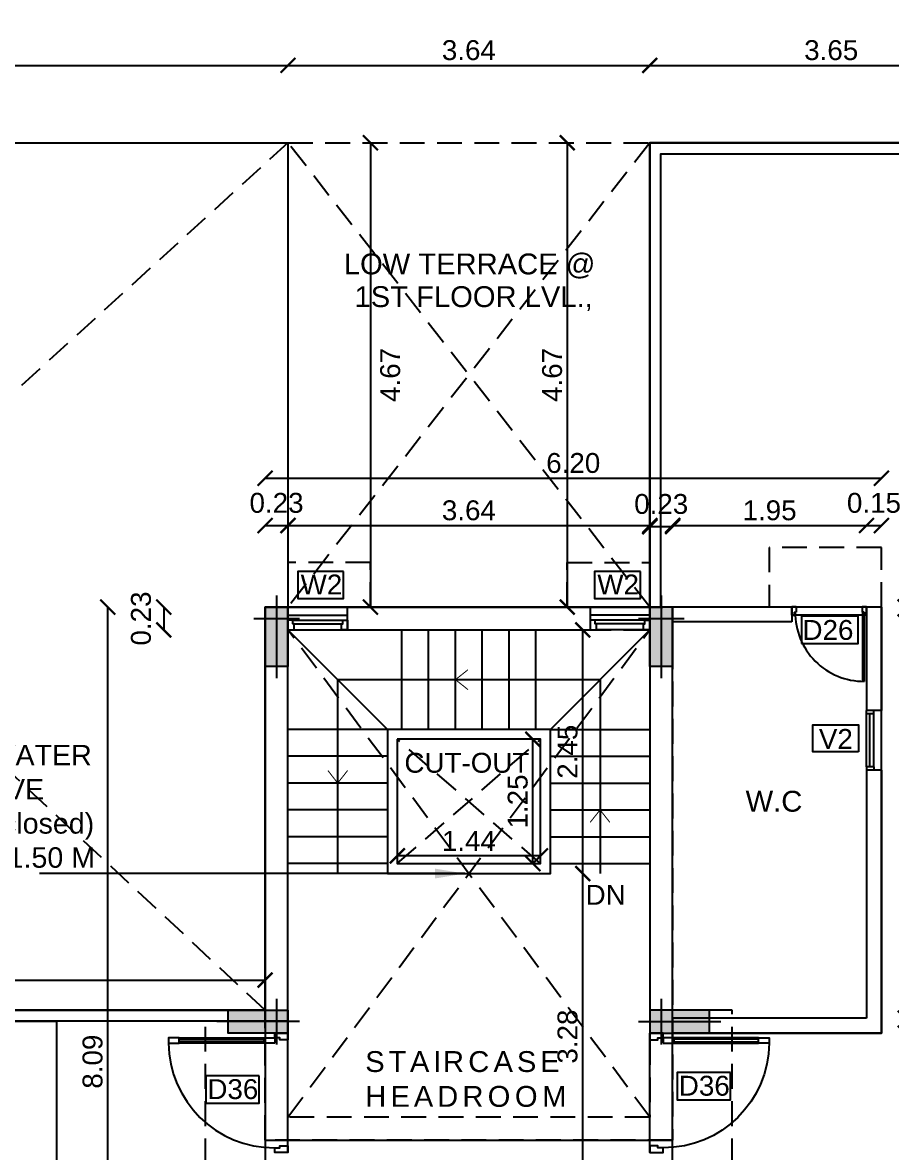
# Model space of a CAD drawing. Header units: metres. Extents: x 2130 to 3135, y 5414 to 5819.
# Drawn here: x 2944.06 to 2952.8, y 5639.11 to 5650.48 of the extents above; entities that cross this region are included whole.
import ezdxf
from ezdxf.enums import TextEntityAlignment as Align

# ---------------------------------------------------------------- set-up
doc = ezdxf.new("R2010")
doc.units = ezdxf.units.M
doc.header["$MEASUREMENT"] = 0
doc.header["$PDMODE"] = 34
doc.linetypes.add('HIDDEN', pattern=[0.375, 0.25, -0.125])
doc.layers.get('0').update_dxf_attribs({"lineweight": 18})
doc.layers.get('Defpoints').update_dxf_attribs({"lineweight": 18})
for name, color, linetype in [('BLK_1_FLR_6_ROOF_AREA', 54, 'Continuous'), ('BLK_1_STAIR_HEADROOM', 55, 'Continuous'), ('col', 1, 'Continuous'), ('DIM', 8, 'Continuous'), ('JD', 3, 'Continuous'), ('SOLAR_PANEL', 3, 'Continuous'), ('TANK', 172, 'HIDDEN'), ('WALL', 2, 'Continuous'), ('WATER_TANK_CALCULATION', 150, 'Continuous'), ('WIN', 5, 'Continuous')]:
    doc.layers.add(name, color=color, linetype=linetype)
doc.layers.add('text', color=7, linetype='Continuous', lineweight=25)
doc.styles.add('A1', font='arial.ttf')
doc.styles.add('R1', font='arial.ttf')
doc.dimstyles.new('DIM-CMDA', dxfattribs={"dimtxt": 0.2, "dimasz": 0.15, "dimexe": 0.05, "dimexo": 0.0625, "dimgap": 0.05, "dimtad": 1, "dimzin": 1, "dimdsep": 46, "dimtxsty": 'R1', "dimblk": 'ARCHTICK', "dimcen": 0.09, "dimse1": 1, "dimse2": 1, "dimclrd": 8, "dimclre": 8, "dimadec": 0, "dimazin": 0, "dimtm": 1e-09, "dimtfac": 1, "dimtofl": 0, "dimtmove": 2, "dimatfit": 3, "dimfxl": 0, "dimtolj": 1, "dimtzin": 0, "dimlwd": -1, "dimlwe": -1, "dimarcsym": 0})

# ---------------------------------------------------------------- blocks, each defined once
blk = doc.blocks.new('A$C184E58E8')
for points in [[(825, 900), (825, 820), (865, 820), (865, 900)], [(825, 180), (825, 820), (865, 820), (865, 180)], [(835, 180), (835, 820), (855, 820), (855, 180)], [(825, 100), (825, 180), (865, 180), (865, 100)], [(35, 100), (35, 60), (50, 60), (50, 50), (50, 0), (0, 0), (0, 100)], [(865, 100), (900, 100), (900, 0), (850, 0), (850, 50), (850, 60), (865, 60)]]:
    blk.add_lwpolyline(points, close=True)
blk.add_arc((830, 105), 795, 90.36035, 180.36035)
blk = doc.blocks.new('MD')
at = {"layer": 'WIN'}
blk.add_line((-132.867, 1580.561), (-133.927, 1580.561), dxfattribs=at)
at = {"layer": 'WIN', "xscale": -0.0011777777776842, "yscale": 0.0011777777776842, "zscale": 0.0011777777776842}
blk.add_blockref('A$C184E58E8', (-132.867, 1580.561), dxfattribs=at)
blk = doc.blocks.new('A$C1E3E09E3')
at = {"layer": 'WIN'}
for p, q in [((0, 0.6), (0, 0)), ((0.05, 0.551), (0.05, 0.049)), ((0.087, 0.537), (0.087, 0.063)), ((0.15, 0.537), (0.15, 0.063))]:
    blk.add_line(p, q, dxfattribs=at)
at = {"layer": 'WIN', "color": 9}
for points in [[(0.05, 0.551), (0.05, 0.6), (0.15, 0.6), (0.15, 0.537), (0.087, 0.537), (0.087, 0.551), (0.05, 0.551)], [(0.05, 0.049), (0.05, 0), (0.15, 0), (0.15, 0.063), (0.087, 0.063), (0.087, 0.049), (0.05, 0.049)]]:
    blk.add_lwpolyline(points, dxfattribs=at)
blk = doc.blocks.new('230x600')
blk.add_hatch(color=0).paths.add_polyline_path([(1593.962, -175.039), (1594.192, -175.039), (1594.192, -175.639), (1593.962, -175.639)])
at = {"color": 0}
for p, q in [((1594.077, -174.924), (1594.077, -175.754)), ((1593.847, -175.154), (1594.307, -175.154))]:
    blk.add_line(p, q, dxfattribs=at)
blk.add_lwpolyline([(1593.962, -175.039), (1594.192, -175.039), (1594.192, -175.639), (1593.962, -175.639)], close=True, dxfattribs=at)
blk = doc.blocks.new('_ArchTick')
at = {"color": 0, "linetype": 'ByBlock', "const_width": 0.15}
blk.add_lwpolyline([(-0.5, -0.5), (0.5, 0.5)], dxfattribs=at)
blk = doc.blocks.new('*D410')
at = {"layer": 'Defpoints', "color": 0}
for p in [(2946.732, 5650.045), (2937.152, 5649.267), (2946.732, 5648.658)]:
    blk.add_point(p, dxfattribs=at)
at = {"layer": 'DIM', "color": 8}
blk.add_line((2937.152, 5650.045), (2946.732, 5650.045), dxfattribs=at)
at = {"layer": 'DIM', "color": 8, "xscale": 0.15, "yscale": 0.15, "zscale": 0.15, "rotation": 180}
blk.add_blockref('_ArchTick', (2937.152, 5650.045), dxfattribs=at)
at = {"layer": 'DIM', "color": 8, "xscale": 0.15, "yscale": 0.15, "zscale": 0.15}
blk.add_blockref('_ArchTick', (2946.732, 5650.045), dxfattribs=at)
at = {"layer": 'DIM', "color": 4, "insert": (2941.942, 5650.197), "char_height": 0.2, "attachment_point": 5, "style": 'R1'}
blk.add_mtext('\\A1;9.58', dxfattribs=at)
blk = doc.blocks.new('*D411')
at = {"layer": 'Defpoints', "color": 0}
for p in [(2950.372, 5650.045), (2946.732, 5648.658), (2950.372, 5648.55)]:
    blk.add_point(p, dxfattribs=at)
at = {"layer": 'DIM', "color": 8}
blk.add_line((2946.732, 5650.045), (2950.372, 5650.045), dxfattribs=at)
at = {"layer": 'DIM', "color": 8, "xscale": 0.15, "yscale": 0.15, "zscale": 0.15, "rotation": 180}
blk.add_blockref('_ArchTick', (2946.732, 5650.045), dxfattribs=at)
at = {"layer": 'DIM', "color": 8, "xscale": 0.15, "yscale": 0.15, "zscale": 0.15}
blk.add_blockref('_ArchTick', (2950.372, 5650.045), dxfattribs=at)
at = {"layer": 'DIM', "color": 4, "insert": (2948.552, 5650.197), "char_height": 0.2, "attachment_point": 5, "style": 'R1'}
blk.add_mtext('\\A1;3.64', dxfattribs=at)
blk = doc.blocks.new('*D412')
at = {"layer": 'Defpoints', "color": 0}
for p in [(2954.022, 5650.045), (2954.022, 5648.617), (2950.372, 5648.55)]:
    blk.add_point(p, dxfattribs=at)
at = {"layer": 'DIM', "color": 8}
blk.add_line((2950.372, 5650.045), (2954.022, 5650.045), dxfattribs=at)
at = {"layer": 'DIM', "color": 8, "xscale": 0.15, "yscale": 0.15, "zscale": 0.15, "rotation": 180}
blk.add_blockref('_ArchTick', (2950.372, 5650.045), dxfattribs=at)
at = {"layer": 'DIM', "color": 8, "xscale": 0.15, "yscale": 0.15, "zscale": 0.15}
blk.add_blockref('_ArchTick', (2954.022, 5650.045), dxfattribs=at)
at = {"layer": 'DIM', "color": 4, "insert": (2952.197, 5650.197), "char_height": 0.2, "attachment_point": 5, "style": 'R1'}
blk.add_mtext('\\A1;3.65', dxfattribs=at)
blk = doc.blocks.new('*D415')
at = {"layer": 'Defpoints', "color": 0}
for p in [(2937.152, 5650.64), (2937.152, 5648.134), (2959.952, 5647.863)]:
    blk.add_point(p, dxfattribs=at)
at = {"layer": 'DIM', "color": 8}
blk.add_line((2959.952, 5650.64), (2937.152, 5650.64), dxfattribs=at)
at = {"layer": 'DIM', "color": 8, "xscale": 0.15, "yscale": 0.15, "zscale": 0.15, "rotation": 180}
blk.add_blockref('_ArchTick', (2937.152, 5650.64), dxfattribs=at)
at = {"layer": 'DIM', "color": 8, "xscale": 0.15, "yscale": 0.15, "zscale": 0.15}
blk.add_blockref('_ArchTick', (2959.952, 5650.64), dxfattribs=at)
at = {"layer": 'DIM', "color": 2, "insert": (2948.552, 5650.803), "char_height": 0.22, "attachment_point": 5, "style": 'R1'}
blk.add_mtext('\\A1;22.80', dxfattribs=at)
blk = doc.blocks.new('*D427')
at = {"layer": 'Defpoints', "color": 0}
for p in [(2947.814, 5649.267), (2947.562, 5644.597), (2947.814, 5644.597)]:
    blk.add_point(p, dxfattribs=at)
at = {"layer": 'DIM', "color": 8}
blk.add_line((2947.562, 5649.267), (2947.562, 5644.597), dxfattribs=at)
at = {"layer": 'DIM', "color": 8, "xscale": 0.15, "yscale": 0.15, "zscale": 0.15}
for p, rotation in [((2947.562, 5649.267), 90), ((2947.562, 5644.597), 270)]:
    blk.add_blockref('_ArchTick', p, dxfattribs=dict(at, rotation=rotation))
at = {"layer": 'DIM', "color": 0, "insert": (2947.761, 5646.932), "char_height": 0.2, "attachment_point": 5, "rotation": 90, "style": 'R1'}
blk.add_mtext('\\A1;4.67', dxfattribs=at)
blk = doc.blocks.new('*D428')
at = {"layer": 'Defpoints', "color": 0}
for p in [(2950.98, 5649.267), (2949.25, 5644.597), (2949.542, 5644.597)]:
    blk.add_point(p, dxfattribs=at)
at = {"layer": 'DIM', "color": 8}
blk.add_line((2949.542, 5649.267), (2949.542, 5644.597), dxfattribs=at)
at = {"layer": 'DIM', "color": 8, "xscale": 0.15, "yscale": 0.15, "zscale": 0.15}
for p, rotation in [((2949.542, 5649.267), 90), ((2949.542, 5644.597), 270)]:
    blk.add_blockref('_ArchTick', p, dxfattribs=dict(at, rotation=rotation))
at = {"layer": 'DIM', "color": 0, "insert": (2949.39, 5646.932), "char_height": 0.2, "attachment_point": 5, "rotation": 90, "style": 'R1'}
blk.add_mtext('\\A1;4.67', dxfattribs=at)
blk = doc.blocks.new('*D460')
at = {"layer": 'Defpoints', "color": 0}
for p in [(2949.35, 5641.917), (2949.697, 5641.917), (2949.35, 5638.637)]:
    blk.add_point(p, dxfattribs=at)
at = {"layer": 'DIM', "color": 8}
blk.add_line((2949.697, 5638.637), (2949.697, 5641.917), dxfattribs=at)
at = {"layer": 'DIM', "color": 8, "xscale": 0.15, "yscale": 0.15, "zscale": 0.15}
for p, rotation in [((2949.697, 5641.917), 90), ((2949.697, 5638.637), 270)]:
    blk.add_blockref('_ArchTick', p, dxfattribs=dict(at, rotation=rotation))
at = {"layer": 'DIM', "color": 0, "insert": (2949.545, 5640.277), "char_height": 0.2, "attachment_point": 5, "rotation": 90, "style": 'R1'}
blk.add_mtext('\\A1;3.28', dxfattribs=at)
blk = doc.blocks.new('*D461')
at = {"layer": 'Defpoints', "color": 0}
for p in [(2949.372, 5644.367), (2949.697, 5644.367), (2949.372, 5641.917)]:
    blk.add_point(p, dxfattribs=at)
at = {"layer": 'DIM', "color": 8}
blk.add_line((2949.697, 5641.917), (2949.697, 5644.367), dxfattribs=at)
at = {"layer": 'DIM', "color": 8, "xscale": 0.15, "yscale": 0.15, "zscale": 0.15}
for p, rotation in [((2949.697, 5644.367), 90), ((2949.697, 5641.917), 270)]:
    blk.add_blockref('_ArchTick', p, dxfattribs=dict(at, rotation=rotation))
at = {"layer": 'DIM', "color": 0, "insert": (2949.545, 5643.142), "char_height": 0.2, "attachment_point": 5, "rotation": 90, "style": 'R1'}
blk.add_mtext('\\A1;2.45', dxfattribs=at)
blk = doc.blocks.new('*D462')
at = {"layer": 'Defpoints', "color": 0}
for p in [(2947.832, 5642.095), (2947.832, 5642.017), (2949.272, 5642.017)]:
    blk.add_point(p, dxfattribs=at)
at = {"layer": 'DIM', "color": 8}
blk.add_line((2949.272, 5642.095), (2947.832, 5642.095), dxfattribs=at)
at = {"layer": 'DIM', "color": 8, "xscale": 0.15, "yscale": 0.15, "zscale": 0.15, "rotation": 180}
blk.add_blockref('_ArchTick', (2947.832, 5642.095), dxfattribs=at)
at = {"layer": 'DIM', "color": 8, "xscale": 0.15, "yscale": 0.15, "zscale": 0.15}
blk.add_blockref('_ArchTick', (2949.272, 5642.095), dxfattribs=at)
at = {"layer": 'DIM', "color": 0, "insert": (2948.552, 5642.245), "char_height": 0.2, "attachment_point": 5, "style": 'R1'}
blk.add_mtext('\\A1;1.44', dxfattribs=at)
blk = doc.blocks.new('*D463')
at = {"layer": 'Defpoints', "color": 0}
for p in [(2949.196, 5643.267), (2949.272, 5643.267), (2949.272, 5642.017)]:
    blk.add_point(p, dxfattribs=at)
at = {"layer": 'DIM', "color": 8}
blk.add_line((2949.196, 5642.017), (2949.196, 5643.267), dxfattribs=at)
at = {"layer": 'DIM', "color": 8, "xscale": 0.15, "yscale": 0.15, "zscale": 0.15}
for p, rotation in [((2949.196, 5643.267), 90), ((2949.196, 5642.017), 270)]:
    blk.add_blockref('_ArchTick', p, dxfattribs=dict(at, rotation=rotation))
at = {"layer": 'DIM', "color": 0, "insert": (2949.044, 5642.642), "char_height": 0.2, "attachment_point": 5, "rotation": 90, "style": 'R1'}
blk.add_mtext('\\A1;1.25', dxfattribs=at)
blk = doc.blocks.new('*D732')
at = {"layer": 'Defpoints', "color": 0}
for p in [(2946.732, 5645.417), (2946.502, 5643.526), (2946.732, 5643.526)]:
    blk.add_point(p, dxfattribs=at)
at = {"layer": 'DIM', "color": 8}
blk.add_line((2946.502, 5645.417), (2946.732, 5645.417), dxfattribs=at)
at = {"layer": 'DIM', "color": 8, "xscale": 0.15, "yscale": 0.15, "zscale": 0.15, "rotation": 180}
blk.add_blockref('_ArchTick', (2946.502, 5645.417), dxfattribs=at)
at = {"layer": 'DIM', "color": 8, "xscale": 0.15, "yscale": 0.15, "zscale": 0.15}
blk.add_blockref('_ArchTick', (2946.732, 5645.417), dxfattribs=at)
at = {"layer": 'DIM', "color": 0, "insert": (2946.617, 5645.644), "char_height": 0.2, "attachment_point": 5, "style": 'R1'}
blk.add_mtext('\\A1;0.23', dxfattribs=at)
blk = doc.blocks.new('*D733')
at = {"layer": 'Defpoints', "color": 0}
for p in [(2950.372, 5645.417), (2946.732, 5643.787), (2950.372, 5643.673)]:
    blk.add_point(p, dxfattribs=at)
at = {"layer": 'DIM', "color": 8}
blk.add_line((2946.732, 5645.417), (2950.372, 5645.417), dxfattribs=at)
at = {"layer": 'DIM', "color": 8, "xscale": 0.15, "yscale": 0.15, "zscale": 0.15, "rotation": 180}
blk.add_blockref('_ArchTick', (2946.732, 5645.417), dxfattribs=at)
at = {"layer": 'DIM', "color": 8, "xscale": 0.15, "yscale": 0.15, "zscale": 0.15}
blk.add_blockref('_ArchTick', (2950.372, 5645.417), dxfattribs=at)
at = {"layer": 'DIM', "color": 0, "insert": (2948.552, 5645.569), "char_height": 0.2, "attachment_point": 5, "style": 'R1'}
blk.add_mtext('\\A1;3.64', dxfattribs=at)
blk = doc.blocks.new('*D734')
at = {"layer": 'Defpoints', "color": 0}
for p in [(2950.602, 5645.406), (2950.372, 5643.673), (2950.602, 5643.598)]:
    blk.add_point(p, dxfattribs=at)
at = {"layer": 'DIM', "color": 8}
blk.add_line((2950.372, 5645.406), (2950.602, 5645.406), dxfattribs=at)
at = {"layer": 'DIM', "color": 8, "xscale": 0.15, "yscale": 0.15, "zscale": 0.15, "rotation": 180}
blk.add_blockref('_ArchTick', (2950.372, 5645.406), dxfattribs=at)
at = {"layer": 'DIM', "color": 8, "xscale": 0.15, "yscale": 0.15, "zscale": 0.15}
blk.add_blockref('_ArchTick', (2950.602, 5645.406), dxfattribs=at)
at = {"layer": 'DIM', "color": 0, "insert": (2950.487, 5645.633), "char_height": 0.2, "attachment_point": 5, "style": 'R1'}
blk.add_mtext('\\A1;0.23', dxfattribs=at)
blk = doc.blocks.new('*D735')
at = {"layer": 'Defpoints', "color": 0}
for p in [(2948.283, 5644.597), (2945.482, 5644.367), (2948.283, 5644.367)]:
    blk.add_point(p, dxfattribs=at)
at = {"layer": 'DIM', "color": 8}
blk.add_line((2945.482, 5644.597), (2945.482, 5644.367), dxfattribs=at)
at = {"layer": 'DIM', "color": 8, "xscale": 0.15, "yscale": 0.15, "zscale": 0.15}
for p, rotation in [((2945.482, 5644.597), 90), ((2945.482, 5644.367), 270)]:
    blk.add_blockref('_ArchTick', p, dxfattribs=dict(at, rotation=rotation))
at = {"layer": 'DIM', "color": 0, "insert": (2945.254, 5644.482), "char_height": 0.2, "attachment_point": 5, "rotation": 90, "style": 'R1'}
blk.add_mtext('\\A1;0.23', dxfattribs=at)
blk = doc.blocks.new('*D782')
at = {"layer": 'Defpoints', "color": 0}
for p in [(2944.919, 5644.597), (2948.914, 5644.597), (2948.914, 5636.507)]:
    blk.add_point(p, dxfattribs=at)
at = {"layer": 'DIM', "color": 8}
blk.add_line((2944.919, 5636.507), (2944.919, 5644.597), dxfattribs=at)
at = {"layer": 'DIM', "color": 8, "xscale": 0.15, "yscale": 0.15, "zscale": 0.15}
for p, rotation in [((2944.919, 5644.597), 90), ((2944.919, 5636.507), 270)]:
    blk.add_blockref('_ArchTick', p, dxfattribs=dict(at, rotation=rotation))
at = {"layer": 'DIM', "color": 0, "insert": (2944.767, 5640.025), "char_height": 0.2, "attachment_point": 5, "rotation": 90, "style": 'R1'}
blk.add_mtext('\\A1;8.09', dxfattribs=at)
blk = doc.blocks.new('*D783')
at = {"layer": 'Defpoints', "color": 0}
for p in [(2946.502, 5640.846), (2939.432, 5640.542), (2946.502, 5640.542)]:
    blk.add_point(p, dxfattribs=at)
at = {"layer": 'DIM', "color": 8}
blk.add_line((2939.432, 5640.846), (2946.502, 5640.846), dxfattribs=at)
at = {"layer": 'DIM', "color": 8, "xscale": 0.15, "yscale": 0.15, "zscale": 0.15, "rotation": 180}
blk.add_blockref('_ArchTick', (2939.432, 5640.846), dxfattribs=at)
at = {"layer": 'DIM', "color": 8, "xscale": 0.15, "yscale": 0.15, "zscale": 0.15}
blk.add_blockref('_ArchTick', (2946.502, 5640.846), dxfattribs=at)
at = {"layer": 'DIM', "color": 0, "insert": (2942.967, 5640.998), "char_height": 0.2, "attachment_point": 5, "style": 'R1'}
blk.add_mtext('\\A1;7.07', dxfattribs=at)
blk = doc.blocks.new('A$C43150011')
at = {"layer": 'WIN'}
for p, q in [((0.667, 0.75), (0.749, 0.75)), ((0.667, 0.75), (0.667, 0.728)), ((0.698, 0.728), (0.667, 0.728)), ((0.698, 0.728), (0.698, 0.708)), ((0.749, 0.708), (0.698, 0.708)), ((0.749, 0.708), (0.749, 0.75)), ((0.698, 0.023), (0, 0.023)), ((0.698, 0.04), (0.001, 0.04)), ((0.667, 0), (0.667, 0.022)), ((0.698, 0.022), (0.667, 0.022)), ((0.667, 0), (0.749, 0)), ((0.749, 0.042), (0.698, 0.042)), ((0.698, 0.022), (0.698, 0.042)), ((0.749, 0), (0.749, 0.042))]:
    blk.add_line(p, q, dxfattribs=at)
blk.add_lwpolyline([(0.667, 0), (0.667, 0.75)], dxfattribs=at)
blk.add_arc((0.694, 0.025), 0.693, 89.6455, 180.1793, dxfattribs=at)
blk = doc.blocks.new('*U44')
at = {"color": 0}
for p, q in [((0, 0), (0, 0.6)), ((0.075, 0.567), (0.075, 0.6)), ((0.15, 0.567), (0.15, 0.6)), ((0.075, 0.033), (0.075, 0.567)), ((0.075, 0.567), (0.15, 0.567)), ((0.117, 0.033), (0.117, 0.567)), ((0.15, 0.033), (0.15, 0.567)), ((0.075, 0.033), (0.15, 0.033)), ((0.075, 0.033), (0.075, 0)), ((0.15, 0.033), (0.15, 0))]:
    blk.add_line(p, q, dxfattribs=at)
blk = doc.blocks.new('*D481')
at = {"layer": 'Defpoints', "color": 0}
for p in [(2952.552, 5645.417), (2950.602, 5643.684), (2952.552, 5642.524)]:
    blk.add_point(p, dxfattribs=at)
at = {"layer": 'DIM', "color": 8}
blk.add_line((2950.602, 5645.417), (2952.552, 5645.417), dxfattribs=at)
at = {"layer": 'DIM', "color": 8, "xscale": 0.15, "yscale": 0.15, "zscale": 0.15, "rotation": 180}
blk.add_blockref('_ArchTick', (2950.602, 5645.417), dxfattribs=at)
at = {"layer": 'DIM', "color": 8, "xscale": 0.15, "yscale": 0.15, "zscale": 0.15}
blk.add_blockref('_ArchTick', (2952.552, 5645.417), dxfattribs=at)
at = {"layer": 'DIM', "color": 0, "insert": (2951.577, 5645.569), "char_height": 0.2, "attachment_point": 5, "style": 'R1'}
blk.add_mtext('\\A1;1.95', dxfattribs=at)
blk = doc.blocks.new('*D482')
at = {"layer": 'Defpoints', "color": 0}
for p in [(2952.702, 5645.417), (2952.702, 5644.339), (2952.552, 5643.684)]:
    blk.add_point(p, dxfattribs=at)
at = {"layer": 'DIM', "color": 8}
blk.add_line((2952.552, 5645.417), (2952.702, 5645.417), dxfattribs=at)
at = {"layer": 'DIM', "color": 8, "xscale": 0.15, "yscale": 0.15, "zscale": 0.15, "rotation": 180}
blk.add_blockref('_ArchTick', (2952.552, 5645.417), dxfattribs=at)
at = {"layer": 'DIM', "color": 8, "xscale": 0.15, "yscale": 0.15, "zscale": 0.15}
blk.add_blockref('_ArchTick', (2952.702, 5645.417), dxfattribs=at)
at = {"layer": 'DIM', "color": 0, "insert": (2952.627, 5645.644), "char_height": 0.2, "attachment_point": 5, "style": 'R1'}
blk.add_mtext('\\A1;0.15', dxfattribs=at)
blk = doc.blocks.new('*D895')
at = {"layer": 'Defpoints', "color": 0}
for p in [(2952.702, 5645.893), (2946.502, 5643.635), (2952.702, 5643.684)]:
    blk.add_point(p, dxfattribs=at)
at = {"layer": 'DIM', "color": 8}
blk.add_line((2946.502, 5645.893), (2952.702, 5645.893), dxfattribs=at)
at = {"layer": 'DIM', "color": 8, "xscale": 0.15, "yscale": 0.15, "zscale": 0.15, "rotation": 180}
blk.add_blockref('_ArchTick', (2946.502, 5645.893), dxfattribs=at)
at = {"layer": 'DIM', "color": 8, "xscale": 0.15, "yscale": 0.15, "zscale": 0.15}
blk.add_blockref('_ArchTick', (2952.702, 5645.893), dxfattribs=at)
at = {"layer": 'DIM', "color": 0, "insert": (2949.602, 5646.045), "char_height": 0.2, "attachment_point": 5, "style": 'R1'}
blk.add_mtext('\\A1;6.20', dxfattribs=at)
blk = doc.blocks.new('*D896')
at = {"layer": 'Defpoints', "color": 0}
for p in [(2951.202, 5644.597), (2951.202, 5644.447), (2952.941, 5644.447)]:
    blk.add_point(p, dxfattribs=at)
at = {"layer": 'DIM', "color": 8}
blk.add_line((2952.941, 5644.597), (2952.941, 5644.447), dxfattribs=at)
at = {"layer": 'DIM', "color": 8, "xscale": 0.15, "yscale": 0.15, "zscale": 0.15}
for p, rotation in [((2952.941, 5644.597), 90), ((2952.941, 5644.447), 270)]:
    blk.add_blockref('_ArchTick', p, dxfattribs=dict(at, rotation=rotation))
at = {"layer": 'DIM', "color": 0, "insert": (2953.372, 5644.522), "char_height": 0.2, "attachment_point": 5, "rotation": 90, "style": 'R1'}
blk.add_mtext('\\A1;0.15', dxfattribs=at)
blk = doc.blocks.new('*D897')
at = {"layer": 'Defpoints', "color": 0}
for p in [(2951.202, 5644.447), (2951.972, 5640.462), (2952.941, 5640.462)]:
    blk.add_point(p, dxfattribs=at)
at = {"layer": 'DIM', "color": 8}
blk.add_line((2952.941, 5644.447), (2952.941, 5640.462), dxfattribs=at)
at = {"layer": 'DIM', "color": 8, "xscale": 0.15, "yscale": 0.15, "zscale": 0.15}
for p, rotation in [((2952.941, 5644.447), 90), ((2952.941, 5640.462), 270)]:
    blk.add_blockref('_ArchTick', p, dxfattribs=dict(at, rotation=rotation))
at = {"layer": 'DIM', "color": 0, "insert": (2953.111, 5642.476), "char_height": 0.2, "attachment_point": 5, "rotation": 90, "style": 'R1'}
blk.add_mtext('\\A1;3.99', dxfattribs=at)
blk = doc.blocks.new('*D898')
at = {"layer": 'Defpoints', "color": 0}
for p in [(2951.972, 5640.462), (2951.972, 5640.312), (2952.941, 5640.312)]:
    blk.add_point(p, dxfattribs=at)
at = {"layer": 'DIM', "color": 8}
blk.add_line((2952.941, 5640.462), (2952.941, 5640.312), dxfattribs=at)
at = {"layer": 'DIM', "color": 8, "xscale": 0.15, "yscale": 0.15, "zscale": 0.15}
for p, rotation in [((2952.941, 5640.462), 90), ((2952.941, 5640.312), 270)]:
    blk.add_blockref('_ArchTick', p, dxfattribs=dict(at, rotation=rotation))
at = {"layer": 'DIM', "color": 0, "insert": (2953.372, 5640.387), "char_height": 0.2, "attachment_point": 5, "rotation": 90, "style": 'R1'}
blk.add_mtext('\\A1;0.15', dxfattribs=at)
blk = doc.blocks.new('*D899')
at = {"layer": 'Defpoints', "color": 0}
for p in [(2951.369, 5644.597), (2953.638, 5644.597), (2951.852, 5640.312)]:
    blk.add_point(p, dxfattribs=at)
at = {"layer": 'DIM', "color": 8}
blk.add_line((2953.638, 5640.312), (2953.638, 5644.597), dxfattribs=at)
at = {"layer": 'DIM', "color": 8, "xscale": 0.15, "yscale": 0.15, "zscale": 0.15}
for p, rotation in [((2953.638, 5644.597), 90), ((2953.638, 5640.312), 270)]:
    blk.add_blockref('_ArchTick', p, dxfattribs=dict(at, rotation=rotation))
at = {"layer": 'DIM', "color": 0, "insert": (2953.486, 5642.455), "char_height": 0.2, "attachment_point": 5, "rotation": 90, "style": 'R1'}
blk.add_mtext('\\A1;4.29', dxfattribs=at)

msp = doc.modelspace()

# ---------------------------------------------------------------- linework, layer by layer
at = {"layer": 'BLK_1_FLR_6_ROOF_AREA'}
msp.add_lwpolyline([(2937.152, 5631.887), (2937.152, 5637.012), (2939.432, 5637.012), (2939.432, 5639.074), (2939.432, 5640.542), (2943.082, 5640.542), (2946.502, 5640.542), (2946.502, 5644.597), (2950.372, 5644.597), (2950.372, 5649.267), (2954.022, 5649.267), (2954.022, 5647.967), (2956.302, 5647.967), (2956.302, 5649.267), (2959.952, 5649.267), (2959.952, 5643.842), (2957.872, 5643.842), (2957.872, 5637.012), (2959.952, 5637.012), (2959.952, 5631.887)], dxfattribs=at)
at = {"layer": 'BLK_1_STAIR_HEADROOM'}
msp.add_lwpolyline([(2946.502, 5636.507), (2950.602, 5636.507), (2950.602, 5640.312), (2952.702, 5640.312), (2952.702, 5644.597), (2946.502, 5644.597)], close=True, dxfattribs=at)
at = {"layer": 'JD', "color": 8}
for points in [[(2947.292, 5644.956), (2946.832, 5644.956), (2946.832, 5644.683), (2947.292, 5644.683)], [(2950.277, 5644.956), (2949.817, 5644.956), (2949.817, 5644.683), (2950.277, 5644.683)], [(2951.899, 5644.232), (2952.467, 5644.232), (2952.467, 5644.506), (2951.899, 5644.506)], [(2952.471, 5643.14), (2952.012, 5643.14), (2952.012, 5643.413), (2952.471, 5643.413)], [(2946.441, 5639.881), (2945.907, 5639.881), (2945.907, 5639.607), (2946.441, 5639.607)], [(2951.184, 5639.915), (2950.649, 5639.915), (2950.649, 5639.641), (2951.184, 5639.641)]]:
    msp.add_lwpolyline(points, close=True, dxfattribs=at)
at = {"layer": 'SOLAR_PANEL', "color": 3}
msp.add_lwpolyline([(2937.262, 5631.937), (2937.262, 5636.902), (2939.542, 5636.902), (2939.542, 5640.432), (2944.402, 5640.432), (2944.402, 5632.997), (2940.692, 5632.997), (2940.692, 5631.997)], close=True, dxfattribs=at)
at = {"layer": 'TANK', "color": 8, "linetype": 'HIDDEN'}
for p, q in [((2946.732, 5639.467), (2950.372, 5644.367)), ((2950.372, 5639.467), (2946.732, 5644.367))]:
    msp.add_line(p, q, dxfattribs=at)
for points in [[(2950.602, 5639.237), (2946.502, 5639.237), (2946.502, 5644.597), (2950.602, 5644.597)], [(2950.372, 5639.467), (2946.732, 5639.467), (2946.732, 5644.367), (2950.372, 5644.367)]]:
    msp.add_lwpolyline(points, close=True, dxfattribs=at)
at = {"layer": 'WALL', "color": 8, "linetype": 'HIDDEN'}
for p, q in [((2946.502, 5640.542), (2937.152, 5649.267)), ((2946.732, 5649.267), (2937.152, 5640.542)), ((2946.732, 5649.267), (2950.372, 5649.267)), ((2950.372, 5644.597), (2946.732, 5649.267)), ((2950.372, 5649.267), (2946.732, 5644.597)), ((2947.832, 5642.017), (2949.272, 5643.267)), ((2949.272, 5642.017), (2947.832, 5643.267))]:
    msp.add_line(p, q, dxfattribs=at)
at = {"layer": 'WALL'}
for p, q in [((2946.732, 5644.597), (2946.502, 5644.597)), ((2946.732, 5640.432), (2946.732, 5644.597)), ((2951.802, 5644.597), (2950.602, 5644.597)), ((2951.802, 5644.597), (2951.802, 5644.447)), ((2952.552, 5644.597), (2952.552, 5643.557)), ((2952.702, 5644.597), (2952.552, 5644.597)), ((2952.702, 5644.597), (2952.702, 5643.557)), ((2950.602, 5640.462), (2950.602, 5644.447)), ((2951.802, 5644.447), (2950.602, 5644.447)), ((2952.702, 5643.557), (2952.552, 5643.557)), ((2952.552, 5642.957), (2952.552, 5640.462)), ((2952.702, 5642.957), (2952.552, 5642.957)), ((2952.702, 5642.957), (2952.702, 5640.312)), ((2952.552, 5640.462), (2950.602, 5640.462)), ((2950.372, 5640.312), (2950.602, 5640.312)), ((2952.702, 5640.312), (2950.602, 5640.312))]:
    msp.add_line(p, q, dxfattribs=at)
at = {"layer": 'WALL', "color": 2}
for p in [(2946.502, 5644.597), (2946.732, 5640.432)]:
    msp.add_line(p, (2946.502, 5640.432), dxfattribs=at)
at = {"layer": 'WALL', "color": 5}
msp.add_lwpolyline([(2937.152, 5637.012), (2937.152, 5649.267), (2940.802, 5649.267), (2940.802, 5647.967), (2943.082, 5647.967), (2943.082, 5649.267), (2946.732, 5649.267), (2946.732, 5644.597)], dxfattribs=at)
at = {"layer": 'WALL', "color": 1}
for points in [[(2959.952, 5631.887), (2959.952, 5637.012), (2957.672, 5637.012), (2957.672, 5643.842), (2959.952, 5643.842), (2959.952, 5649.267), (2956.302, 5649.267), (2956.302, 5647.967), (2954.022, 5647.967), (2954.022, 5649.267), (2950.372, 5649.267), (2950.372, 5644.597)], [(2950.482, 5644.597), (2950.482, 5649.157), (2953.912, 5649.157), (2953.912, 5647.857), (2956.412, 5647.857), (2956.412, 5649.157), (2959.842, 5649.157), (2959.842, 5643.952), (2957.562, 5643.952), (2957.562, 5636.902), (2959.842, 5636.902), (2959.842, 5631.997)], [(2946.502, 5640.542), (2939.432, 5640.542), (2939.432, 5640.542), (2939.432, 5640.542), (2939.432, 5637.012), (2937.152, 5637.012), (2937.152, 5631.887)], [(2946.612, 5640.432), (2939.542, 5640.432), (2939.542, 5636.902), (2937.262, 5636.902), (2937.262, 5631.997), (2940.692, 5631.997), (2940.692, 5632.997), (2943.192, 5632.997), (2943.192, 5629.557), (2940.692, 5629.557), (2940.692, 5630.557), (2937.262, 5630.557), (2937.262, 5625.652), (2939.542, 5625.652), (2939.542, 5618.602), (2937.262, 5618.602), (2937.262, 5613.397), (2940.692, 5613.397), (2940.692, 5614.697), (2943.192, 5614.697), (2943.192, 5613.397), (2946.622, 5613.397), (2946.622, 5617.957)]]:
    msp.add_lwpolyline(points, dxfattribs=at)
at = {"layer": 'WALL', "color": 2}
for points in [[(2947.332, 5644.367), (2947.332, 5644.597), (2949.772, 5644.597), (2949.772, 5644.367)], [(2947.332, 5644.367), (2949.772, 5644.367)]]:
    msp.add_lwpolyline(points, dxfattribs=at)
at = {"layer": 'WALL'}
msp.add_lwpolyline([(2950.602, 5644.597), (2950.372, 5644.597), (2950.372, 5640.312)], dxfattribs=at)
at = {"layer": 'WATER_TANK_CALCULATION', "linetype": 'ByBlock'}
msp.add_lwpolyline([(2950.602, 5644.597), (2946.502, 5644.597), (2946.502, 5639.237), (2950.602, 5639.237)], close=True, dxfattribs=at)
at = {"layer": 'WIN', "linetype": 'HIDDEN'}
for points in [[(2952.702, 5644.597), (2952.702, 5645.197), (2951.572, 5645.197), (2951.572, 5645.197), (2951.572, 5644.597)], [(2947.562, 5644.597), (2947.562, 5644.597), (2947.562, 5645.047), (2946.732, 5645.047)], [(2949.542, 5644.597), (2949.542, 5644.597), (2949.542, 5645.047), (2950.372, 5645.047)], [(2950.602, 5639.002), (2950.602, 5639.002), (2951.202, 5639.002), (2951.202, 5640.542), (2950.602, 5640.542)], [(2946.502, 5639.002), (2946.502, 5639.002), (2945.902, 5639.002), (2945.902, 5640.432)]]:
    msp.add_lwpolyline(points, dxfattribs=at)
at = {"layer": 'WIN'}
for points in [[(2947.332, 5644.597), (2946.732, 5644.597)], [(2949.772, 5644.597), (2950.372, 5644.597)], [(2947.232, 5641.917), (2947.232, 5643.867), (2949.872, 5643.867), (2949.872, 5641.917)]]:
    msp.add_lwpolyline(points, dxfattribs=at)
at = {"layer": 'WIN', "linetype": 'Continuous'}
for points in [[(2947.732, 5643.367), (2946.732, 5644.367)], [(2947.877, 5643.367), (2947.877, 5644.367)], [(2948.147, 5643.367), (2948.147, 5644.367)], [(2948.417, 5643.367), (2948.417, 5644.367)], [(2948.687, 5643.367), (2948.687, 5644.367)], [(2948.957, 5643.367), (2948.957, 5644.367)], [(2949.227, 5643.367), (2949.227, 5644.367)], [(2949.372, 5643.367), (2950.372, 5644.367)], [(2947.732, 5643.367), (2946.732, 5643.367)], [(2947.732, 5643.367), (2947.732, 5641.917), (2949.372, 5641.917), (2949.372, 5643.367), (2947.732, 5643.367)], [(2949.372, 5643.367), (2950.372, 5643.367)], [(2947.732, 5643.097), (2946.732, 5643.097)], [(2949.372, 5643.097), (2950.372, 5643.097)], [(2947.732, 5642.827), (2946.732, 5642.827)], [(2949.372, 5642.827), (2950.372, 5642.827)], [(2947.732, 5642.557), (2946.732, 5642.557)], [(2949.372, 5642.557), (2950.372, 5642.557)], [(2947.732, 5642.287), (2946.732, 5642.287)], [(2949.372, 5642.287), (2950.372, 5642.287)], [(2947.732, 5642.017), (2946.732, 5642.017)], [(2949.372, 5642.017), (2950.372, 5642.017)], [(2947.732, 5641.917), (2946.732, 5641.917)]]:
    msp.add_lwpolyline(points, dxfattribs=at)
at = {"layer": 'WIN', "const_width": 0.01}
for points in [[(2948.542, 5643.966), (2948.417, 5643.867), (2948.543, 5643.767)], [(2947.134, 5642.953), (2947.232, 5642.827), (2947.332, 5642.953)], [(2949.97, 5642.432), (2949.872, 5642.557), (2949.772, 5642.432)]]:
    msp.add_lwpolyline(points, dxfattribs=at)
at = {"layer": 'WIN', "linetype": 'Continuous'}
msp.add_lwpolyline([(2947.832, 5643.267), (2947.832, 5642.017), (2949.272, 5642.017), (2949.272, 5643.267)], close=True, dxfattribs=at)

# ---------------------------------------------------------------- block references
at = {"layer": 'col', "color": 4}
for p in [(1352.54, 5819.637), (1356.41, 5819.637)]:
    msp.add_blockref('230x600', p, dxfattribs=at)
at = {"layer": 'col', "color": 4, "rotation": 270}
msp.add_blockref('230x600', (3121.771, 7234.505), dxfattribs=at)
at = {"layer": 'col', "color": 4, "xscale": -1, "rotation": 90}
msp.add_blockref('230x600', (2775.333, 7234.505), dxfattribs=at)
at = {"layer": 'WALL', "color": 6, "linetype": 'Continuous', "yscale": 1.132075471787969}
for p, xscale, zscale, rotation in [((4736.046, 5488.697), -1.132075471787969, 1.132075471787945, 90), ((1161.058, 5488.697), 1.132075471787969, 1.132075471787969, 270)]:
    msp.add_blockref('MD', p, dxfattribs=dict(at, xscale=xscale, zscale=zscale, rotation=rotation))
at = {"layer": 'WIN', "xscale": -1, "rotation": 90}
msp.add_blockref('A$C1E3E09E3', (2947.332, 5644.517), dxfattribs=at)
at = {"layer": 'WIN'}
for name, p, rotation in [('A$C1E3E09E3', (2949.772, 5644.517), 270), ('A$C43150011', (2952.552, 5643.849), 90)]:
    msp.add_blockref(name, p, dxfattribs=dict(at, rotation=rotation))
at = {"layer": 'WIN', "linetype": 'ByBlock', "xscale": -1}
msp.add_blockref('*U44', (2952.702, 5642.957), dxfattribs=at)

# ---------------------------------------------------------------- texts
at = {"layer": 'JD', "style": 'R1'}
for s, p in [('W2', (2946.859, 5644.724)), ('W2', (2949.844, 5644.724)), ('D26', (2951.908, 5644.267)), ('V2', (2952.073, 5643.171)), ('D36', (2945.921, 5639.649)), ('D36', (2950.664, 5639.683))]:
    msp.add_text(s, height=0.2, dxfattribs=at).set_placement(p)
at = {"layer": 'text', "style": 'A1'}
for s, height, p in [('LOW TERRACE @ ', 0.21, (2948.6, 5648.048)), ('1ST FLOOR LVL.,', 0.21, (2948.6, 5647.719)), ('CUT-OUT', 0.2, (2948.532, 5643.031))]:
    msp.add_text(s, height=height, dxfattribs=at).set_placement(p, align=Align.MIDDLE_CENTER)
msp.add_text('DN', height=0.2, dxfattribs=at).set_placement((2949.726, 5641.603))
at = {"layer": 'text', "linetype": 'HIDDEN', "insert": (2943.44, 5643.211), "char_height": 0.20591, "width": 2.74911, "attachment_point": 2, "style": 'A1'}
msp.add_mtext('DOMESTIC WATER O.H.T ABOVE   (Scientifically closed) 3.64 X 4.90 X 1.50 M', dxfattribs=at)
at = {"layer": 'text', "char_height": 0.21, "attachment_point": 1, "style": 'A1'}
for s, insert, width in [('{\\W4.265507; } W.C', (2950.907, 5642.749), 1.33551), ('{\\T1.2;STAIRCASE \\PHEADROOM\\H1.022x; }', (2947.509, 5640.131), 1.81298)]:
    msp.add_mtext(s, dxfattribs=dict(at, insert=insert, width=width))

# ---------------------------------------------------------------- dimensions: what is measured, and where the dimension line sits
at = {"layer": 'DIM', "color": 7}
for base, p1, p2, override, picture, middle in [((2937.152, 5650.64), (2959.952, 5647.863), (2937.152, 5648.134), {"dimtxt": 0.22, "dimpost": '\\X', "dimclrt": 2}, '*D415', (2948.552, 5650.803)), ((2946.732, 5650.045), (2937.152, 5649.267), (2946.732, 5648.658), {"dimpost": '\\X', "dimclrt": 4}, '*D410', (2941.942, 5650.197)), ((2950.372, 5650.045), (2946.732, 5648.658), (2950.372, 5648.55), {"dimpost": '\\X', "dimclrt": 4}, '*D411', (2948.552, 5650.197)), ((2954.022, 5650.045), (2950.372, 5648.55), (2954.022, 5648.617), {"dimpost": '\\X', "dimclrt": 4}, '*D412', (2952.197, 5650.197)), ((2952.702, 5645.893), (2946.502, 5643.635), (2952.702, 5643.684), {"dimpost": '\\X'}, '*D895', (2949.602, 5646.045)), ((2946.732, 5645.417), (2946.502, 5643.526), (2946.732, 5643.526), {"dimpost": '\\X'}, '*D732', (2946.617, 5645.644)), ((2950.602, 5645.406), (2950.372, 5643.673), (2950.602, 5643.598), {"dimpost": '\\X'}, '*D734', (2950.487, 5645.633)), ((2952.702, 5645.417), (2952.552, 5643.684), (2952.702, 5644.339), {"dimpost": '\\X'}, '*D482', (2952.627, 5645.644)), ((2950.372, 5645.417), (2946.732, 5643.787), (2950.372, 5643.673), {"dimpost": '\\X'}, '*D733', (2948.552, 5645.569)), ((2952.552, 5645.417), (2950.602, 5643.684), (2952.552, 5642.524), {"dimpost": '\\X'}, '*D481', (2951.577, 5645.569)), ((2947.832, 5642.095), (2949.272, 5642.017), (2947.832, 5642.017), {"dimpost": '\\X'}, '*D462', (2948.552, 5642.245)), ((2946.502, 5640.846), (2939.432, 5640.542), (2946.502, 5640.542), {"dimpost": '\\X'}, '*D783', (2942.967, 5640.998))]:
    dim = msp.add_linear_dim(base=base, p1=p1, p2=p2, dimstyle='DIM-CMDA', override=override, dxfattribs=at)
    dim.commit()
    dim.dimension.update_dxf_attribs({"geometry": picture, "text_midpoint": middle})
for base, p1, p2, picture, middle in [((2947.562, 5644.597), (2947.814, 5649.267), (2947.814, 5644.597), '*D427', (2947.761, 5646.932)), ((2944.919, 5644.597), (2948.914, 5636.507), (2948.914, 5644.597), '*D782', (2944.767, 5640.025)), ((2952.94110574, 5640.462470721), (2951.202022136, 5644.447470721), (2951.971686742, 5640.462470721), '*D897', (2953.111015861, 5642.475955152))]:
    dim = msp.add_linear_dim(base=base, p1=p1, p2=p2, angle=90, dimstyle='DIM-CMDA', override={"dimpost": '\\X'}, dxfattribs=at)
    dim.commit()
    dim.dimension.update_dxf_attribs({"geometry": picture, "text_midpoint": middle, "dimtype": 160})
for base, p1, p2, picture, middle in [((2949.542, 5644.597), (2950.98, 5649.267), (2949.25, 5644.597), '*D428', (2949.39, 5646.932)), ((2945.482, 5644.367), (2948.283, 5644.597), (2948.283, 5644.367), '*D735', (2945.254, 5644.482)), ((2952.941, 5644.447), (2951.202, 5644.597), (2951.202, 5644.447), '*D896', (2953.372, 5644.522)), ((2953.637730497, 5644.597470721), (2951.851679934, 5640.312470721), (2951.368904398, 5644.597470721), '*D899', (2953.485615899, 5642.454970721)), ((2949.697, 5644.367), (2949.372, 5641.917), (2949.372, 5644.367), '*D461', (2949.545, 5643.142)), ((2949.196, 5643.267), (2949.272, 5642.017), (2949.272, 5643.267), '*D463', (2949.044, 5642.642)), ((2949.697, 5641.917), (2949.35, 5638.637), (2949.35, 5641.917), '*D460', (2949.545, 5640.277)), ((2952.941, 5640.312), (2951.972, 5640.462), (2951.972, 5640.312), '*D898', (2953.372, 5640.387))]:
    dim = msp.add_linear_dim(base=base, p1=p1, p2=p2, angle=90, dimstyle='DIM-CMDA', override={"dimpost": '\\X'}, dxfattribs=at)
    dim.commit()
    dim.dimension.update_dxf_attribs({"geometry": picture, "text_midpoint": middle})

# ---------------------------------------------------------------- leaders
at = {"layer": 'text'}
msp.add_leader([(2948.512, 5641.917), (2944.234, 5641.917)], dimstyle='DIM-CMDA', override={"dimasz": 0.3, "dimtad": 0}, dxfattribs=at)

doc.saveas('drawing.dxf')
